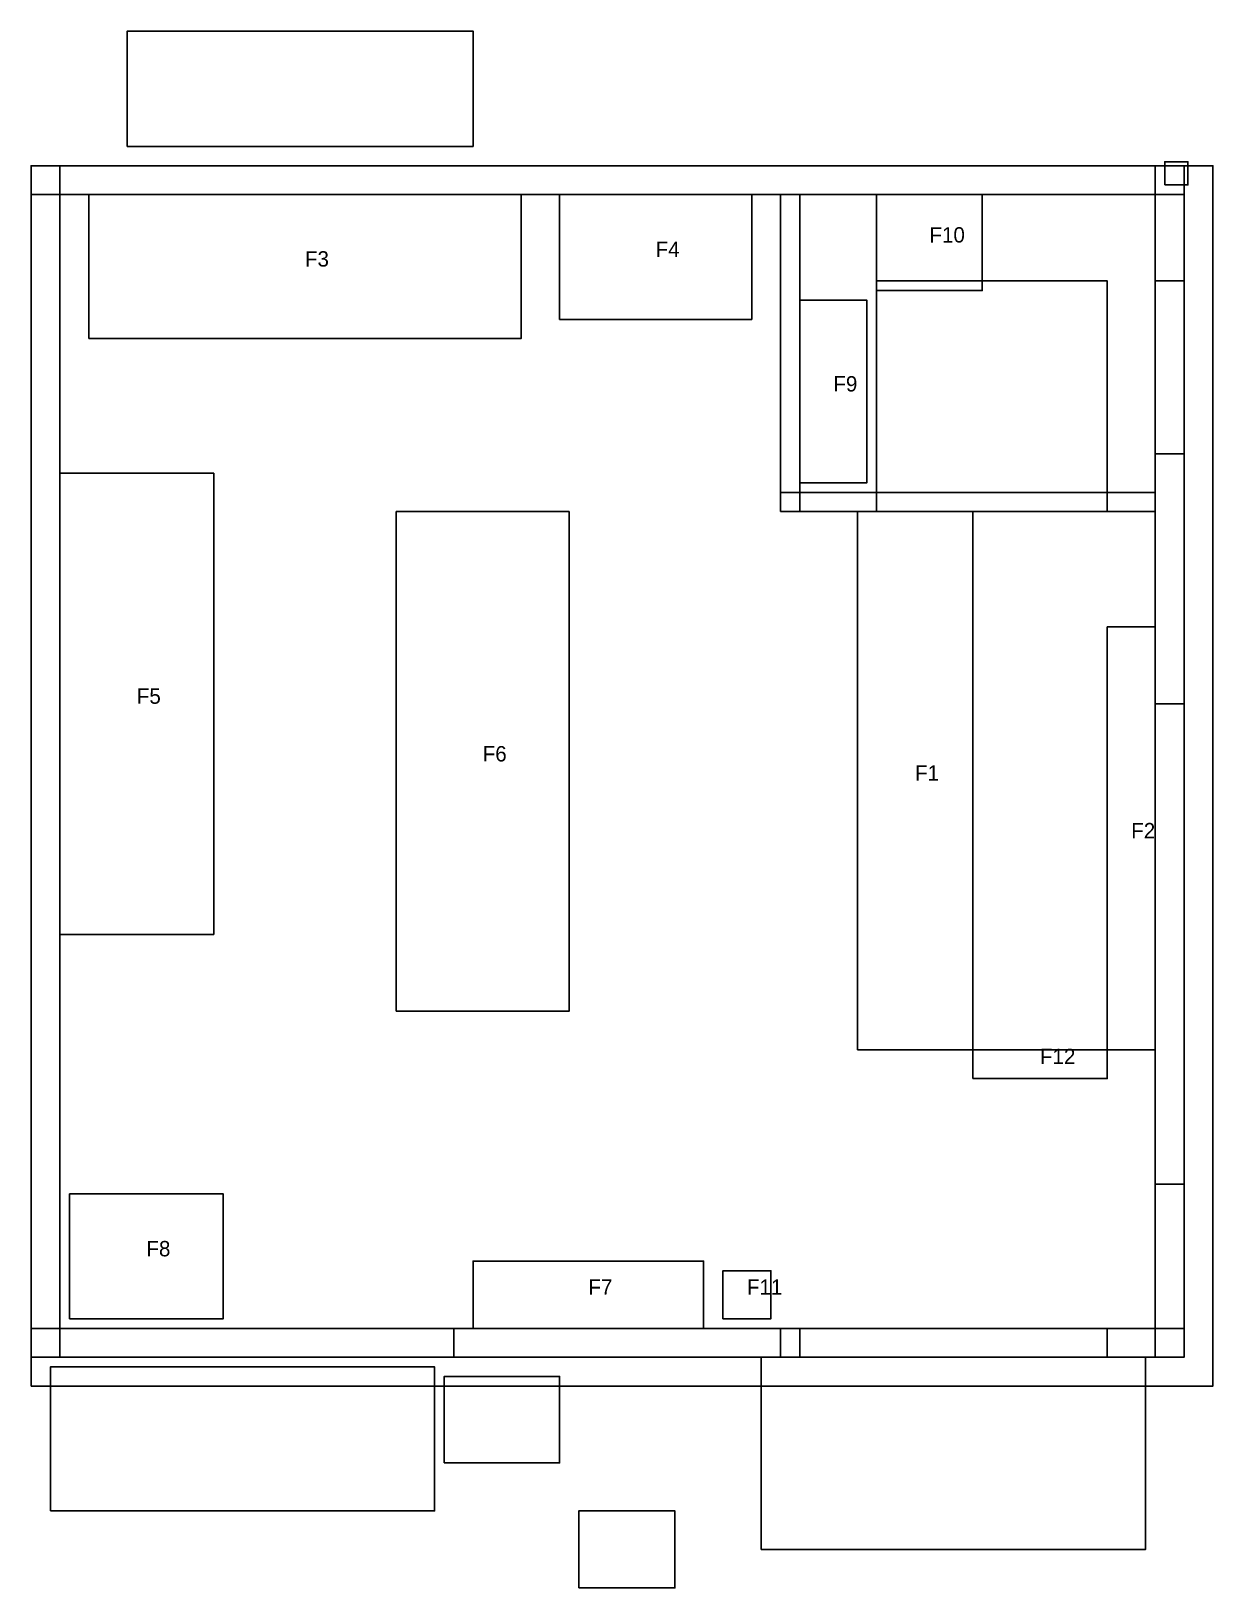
# Model space of a CAD drawing. Header units: millimetres. Extents: x 0 to 6150, y -1200 to 6900.
import ezdxf

# ---------------------------------------------------------------- set-up
doc = ezdxf.new("R2010")
doc.units = ezdxf.units.MM
for name, color, linetype in [('KS-FIXTURE', 3, 'Continuous'), ('KS-OPENING', 4, 'Continuous'), ('KS-OUTSIDE', 1, 'Continuous'), ('KS-PARTITION', 8, 'Continuous'), ('KS-TEXT', 7, 'Continuous'), ('KS-WALL', 7, 'Continuous')]:
    doc.layers.add(name, color=color, linetype=linetype)

msp = doc.modelspace()

# ---------------------------------------------------------------- linework, layer by layer
at = {"layer": 'KS-FIXTURE'}
for points in [[(300, 5300), (2550, 5300), (2550, 6050), (300, 6050)], [(2750, 5400), (3750, 5400), (3750, 6050), (2750, 6050)], [(4400, 5550), (4950, 5550), (4950, 6050), (4400, 6050)], [(4000, 4550), (4350, 4550), (4350, 5500), (4000, 5500)], [(150, 2200), (950, 2200), (950, 4600), (150, 4600)], [(1900, 1800), (2800, 1800), (2800, 4400), (1900, 4400)], [(4300, 1600), (4900, 1600), (4900, 4400), (4300, 4400)], [(5600, 1600), (5850, 1600), (5850, 3800), (5600, 3800)], [(4900, 1450), (5600, 1450), (5600, 1600), (4900, 1600)], [(200, 200), (1000, 200), (1000, 850), (200, 850)], [(2300, 150), (3500, 150), (3500, 500), (2300, 500)], [(3600, 200), (3850, 200), (3850, 450), (3600, 450)]]:
    msp.add_lwpolyline(points, close=True, dxfattribs=at)
at = {"layer": 'KS-OPENING'}
for points in [[(5850, 4700), (6000, 4700), (6000, 5600), (5850, 5600)], [(5850, 900), (6000, 900), (6000, 3400), (5850, 3400)], [(2200, 0), (3900, 0), (3900, 150), (2200, 150)], [(4000, 0), (5600, 0), (5600, 150), (4000, 150)]]:
    msp.add_lwpolyline(points, close=True, dxfattribs=at)
at = {"layer": 'KS-OUTSIDE'}
for points in [[(500, 6300), (2300, 6300), (2300, 6900), (500, 6900)], [(0, -150), (6150, -150), (6150, 6200), (0, 6200)], [(5900, 6100), (6020, 6100), (6020, 6220), (5900, 6220)], [(4400, 4400), (5600, 4400), (5600, 5600), (4400, 5600)], [(3800, -1000), (5800, -1000), (5800, 0), (3800, 0)], [(100, -800), (2100, -800), (2100, -50), (100, -50)], [(2150, -550), (2750, -550), (2750, -100), (2150, -100)], [(2850, -1200), (3350, -1200), (3350, -800), (2850, -800)]]:
    msp.add_lwpolyline(points, close=True, dxfattribs=at)
at = {"layer": 'KS-PARTITION'}
for points in [[(3900, 4400), (4000, 4400), (4000, 6050), (3900, 6050)], [(3900, 4400), (5850, 4400), (5850, 4500), (3900, 4500)]]:
    msp.add_lwpolyline(points, close=True, dxfattribs=at)
at = {"layer": 'KS-WALL'}
for points in [[(0, 6050), (6000, 6050), (6000, 6200), (0, 6200)], [(0, 0), (150, 0), (150, 6200), (0, 6200)], [(5850, 5600), (6000, 5600), (6000, 6200), (5850, 6200)], [(5850, 3400), (6000, 3400), (6000, 4700), (5850, 4700)], [(5850, 0), (6000, 0), (6000, 900), (5850, 900)], [(0, 0), (2200, 0), (2200, 150), (0, 150)], [(3900, 0), (4000, 0), (4000, 150), (3900, 150)], [(5600, 0), (6000, 0), (6000, 150), (5600, 150)]]:
    msp.add_lwpolyline(points, close=True, dxfattribs=at)

# ---------------------------------------------------------------- texts
at = {"layer": 'KS-TEXT'}
for s, p in [('F10', (4675, 5800)), ('F3', (1425, 5675)), ('F4', (3250, 5725)), ('F9', (4175, 5025)), ('F5', (550, 3400)), ('F6', (2350, 3100)), ('F1', (4600, 3000)), ('F2', (5725, 2700)), ('F12', (5250, 1525)), ('F8', (600, 525)), ('F7', (2900, 325)), ('F11', (3725, 325))]:
    msp.add_text(s, height=80, dxfattribs=at).set_placement(p)

doc.saveas('drawing.dxf')
